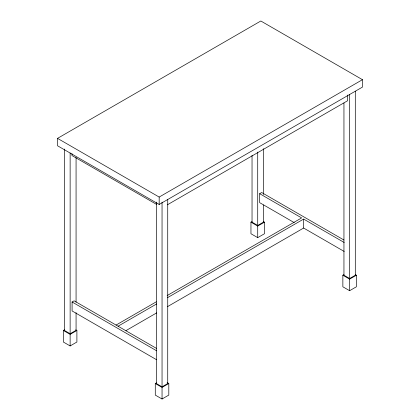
<?xml version="1.0" encoding="UTF-8"?>
<svg xmlns="http://www.w3.org/2000/svg" width="420" height="420" viewBox="0 0 420 420"><rect width="100%" height="100%" fill="white"/><g stroke="black" fill="none" stroke-linecap="round" stroke-linejoin="round"><path stroke-width="0.63" d="M57.529 138.369L260.825 21L362.471 79.684L362.471 87.082L159.175 204.451L57.529 145.766L57.529 138.369L159.175 197.059L362.471 79.684M167.37 204.808L347.571 100.769L347.571 95.046M156.618 359.751L72.088 310.947L72.088 301.98L74.093 300.825L156.382 348.332M294.262 222.621L259.665 202.65L259.665 193.683L261.671 192.528L343.933 240.02M75.773 329.816L76.897 330.467L76.897 342.032L70.135 345.938L63.373 342.032L63.373 330.467L64.502 329.816M263.351 221.519L264.479 222.169L264.479 233.735L257.717 237.636L250.955 233.735L250.955 222.169L252.079 221.519M64.46 149.047L64.46 330.467L70.135 333.743L76.067 330.32L76.067 312.637M252.037 155.363L252.037 222.169L257.717 225.446L263.644 222.023L263.644 204.992M63.373 330.467L70.135 334.367L76.897 330.467M250.955 222.169L257.717 226.07L264.479 222.169M116.062 325.054L156.356 301.791M167.139 295.57L301.639 217.917L259.665 193.683M118.067 326.214L156.655 303.933M167.438 297.707L303.639 219.072L344.211 242.492M126.011 330.593L156.655 312.895M167.438 306.673L303.639 228.039L344.211 251.459M167.118 382.552L168.809 383.528L168.809 395.094L162.047 399L155.284 395.094L155.284 383.528L156.413 382.877M355.262 274.58L356.386 275.231L356.386 286.797L349.624 290.703L342.862 286.797L342.862 275.231L343.991 274.58M156.371 202.109L156.371 383.528L162.047 386.81L167.727 383.528L167.727 199.49M343.949 102.979L343.949 275.231L349.624 278.507L355.304 275.231L355.304 91.192M155.284 383.528L162.047 387.434L168.809 383.528M342.862 275.231L349.624 279.137L356.386 275.231M156.503 204.356L71.972 155.552L71.972 153.631M72.088 301.98L156.618 350.784M349.624 94.469L349.624 278.507M349.624 279.137L349.624 290.703M303.639 219.072L303.639 228.039M263.644 148.669L263.644 194.513M257.717 152.093L257.717 225.446M257.717 226.07L257.717 237.636M162.047 202.115L162.047 386.81M162.047 387.434L162.047 399M159.175 197.059L159.175 204.451M76.067 157.416L76.067 302.159M70.135 152.98L70.135 333.743M70.135 334.367L70.135 345.938"/></g></svg>
